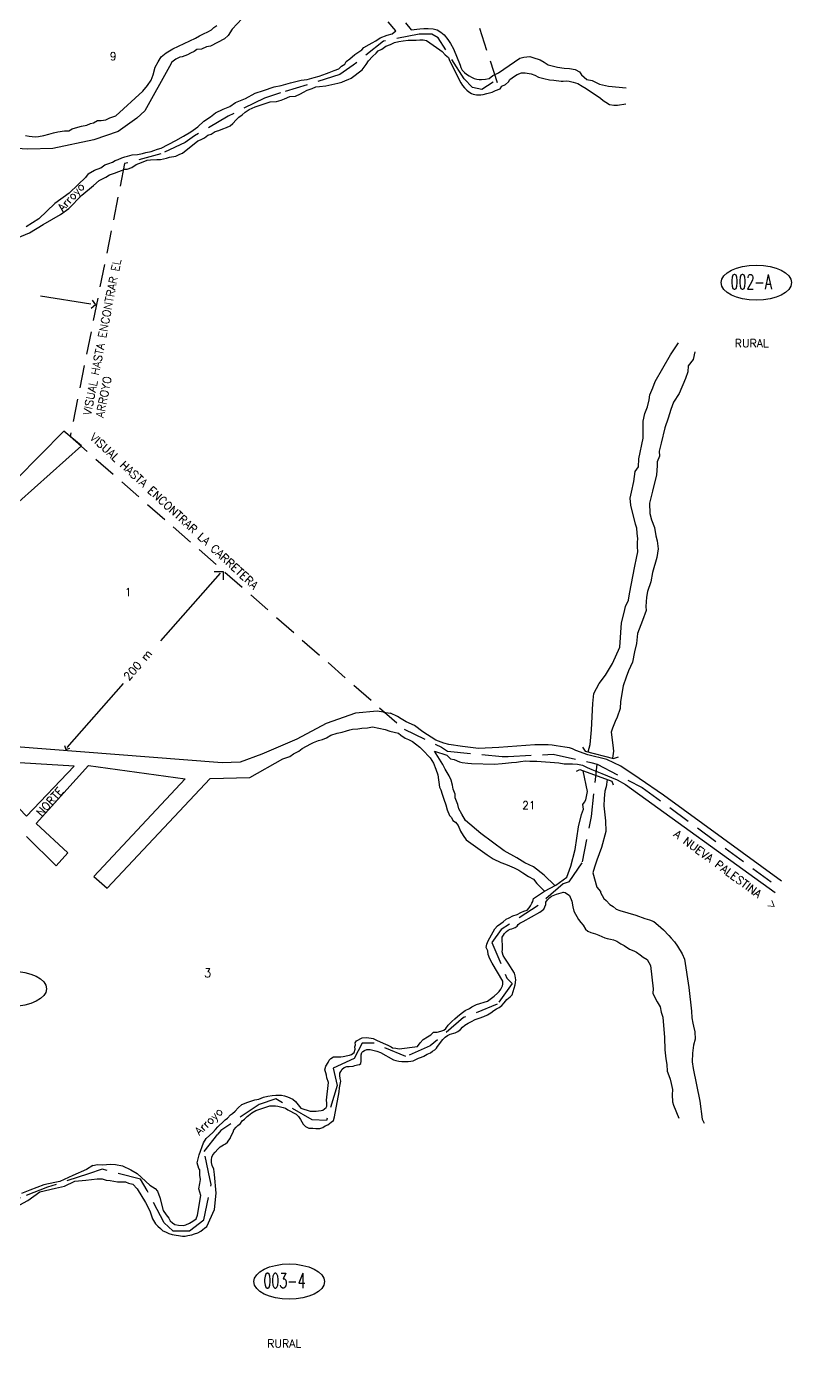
# Model space of a CAD drawing. Extents: x 527482 to 531218, y 1753527 to 1755999.
# Drawn here: x 530549 to 531218, y 1754019 to 1755175 of the extents above; entities that cross this region are included whole.
import ezdxf

# ---------------------------------------------------------------- set-up
doc = ezdxf.new("R2010")
doc.units = 0
doc.header["$LTSCALE"] = 80
doc.header["$MEASUREMENT"] = 0
doc.linetypes.add('HIDDEN', pattern=[0.375, 0.25, -0.125])
doc.layers.get('0').update_dxf_attribs({"linetype": 'CONTINUOUS'})
for name, color, linetype in [('4', 9, 'CONTINUOUS'), ('6', 10, 'CONTINUOUS'), ('9', 5, 'CONTINUOUS'), ('C', 1, 'CONTINUOUS'), ('D', 6, 'CONTINUOUS'), ('F', 15, 'CONTINUOUS'), ('L', 14, 'CONTINUOUS')]:
    doc.layers.add(name, color=color, linetype=linetype)
doc.styles.add('ROMANS', font='ROMANS', dxfattribs={"height": 7})

# ---------------------------------------------------------------- blocks, each defined once
blk = doc.blocks.new('ELL')
blk.add_circle((0, 0), 1)

msp = doc.modelspace()

# ---------------------------------------------------------------- linework, layer by layer
at = {"layer": '4', "color": 9, "linetype": 'HIDDEN'}
for points in [[(530960.540731, 1755125.303779), (530870.751728, 1755400.664418), (530808.990949, 1755400.399666)], [(530956.67514, 1755126.136432), (530946.675842, 1755119.670256), (530938.44113, 1755121.433762), (530931.382794, 1755129.075603), (530908.443227, 1755164.933489), (530903.149477, 1755167.872665), (530891.973795, 1755167.872665), (530860.799507, 1755161.994319), (530834.330767, 1755140.83229), (530822.566892, 1755132.602608), (530770.805806, 1755116.731085)], [(530770.805806, 1755116.731085), (530756.580486, 1755112.147283), (530724.91468, 1755096.28224), (530695.516962, 1755079.109699), (530691.399606, 1755076.170529), (530687.282241, 1755073.231358), (530666.10726, 1755063.238176), (530634.374897, 1755054.755524), (530586.690514, 1754816.071788), (530878.75358, 1754560.012948), (530911.338299, 1754544.310623), (530916.846073, 1754540.900647), (530964.489793, 1754536.197976), (530969.783543, 1754536.197976), (531009.092455, 1754538.271268), (531042.131416, 1754530.907465), (531047.726578, 1754529.409321)], [(531023.146127, 1754426.542816), (531023.236993, 1754426.605774), (531034.822671, 1754443.998314), (531042.546456, 1754483.614653), (531047.726578, 1754529.409321)], [(531023.146127, 1754426.542816), (531017.894239, 1754424.718892), (530996.131056, 1754405.908199), (530963.780384, 1754384.74617), (530955.545663, 1754373.577318), (530968.485932, 1754342.422108), (530973.191489, 1754337.719431), (530960.25122, 1754319.496573), (530930.841509, 1754307.739886), (530901.431808, 1754283.050852), (530880.256818, 1754273.645505), (530852.611694, 1754285.402187), (530842.024203, 1754285.402187), (530834.965877, 1754271.881999), (530816.731858, 1754263.652323), (530820.261021, 1754248.368636), (530810.849915, 1754217.801255), (530798.497839, 1754218.38909), (530766.735359, 1754236.611948), (530752.030503, 1754231.909278), (530718.503446, 1754208.983743), (530715.838417, 1754205.850771)], [(530668.87876, 1754128.40533), (530676.570212, 1754121.266731), (530691.054734, 1754121.266731), (530703.607987, 1754130.929253), (530709.956474, 1754161.763203), (530708.78009, 1754167.053709), (530704.074532, 1754190.567078), (530715.838417, 1754205.850771)], [(530668.87876, 1754128.40533), (530654.078033, 1754156.472697), (530648.196091, 1754166.465879), (530614.669034, 1754175.28339), (530602.905149, 1754171.16855), (530567.025304, 1754159.411868), (530542.909352, 1754150.006521), (530531.804426, 1754146.671266)]]:
    msp.add_lwpolyline(points, dxfattribs=at)
at = {"layer": '4', "linetype": 'HIDDEN'}
msp.add_lwpolyline([(531047.726578, 1754529.409321), (531086.834166, 1754509.157601), (531205.82514, 1754422.090044)], dxfattribs=at)
at = {"layer": '6', "color": 10, "linetype": 'CONTINUOUS'}
for points in [[(530860.765918, 1754575.044556), (530866.95477, 1754574.159368)], [(531208.777095, 1754427.007469), (531105.504421, 1754502.382282), (531084.197328, 1754516.976009), (531068.377071, 1754527.661752), (531056.102948, 1754533.541845), (531039.498411, 1754537.578728), (531028.879822, 1754541.40629), (531025.933604, 1754542.834808), (531023.413371, 1754543.640913), (531019.428946, 1754544.42918), (531015.44707, 1754545.008278), (531011.674363, 1754545.589924), (531008.322545, 1754545.967495), (531004.761557, 1754546.342519), (531001.203117, 1754546.508373), (530997.856395, 1754546.467604), (530993.045483, 1754546.408999), (530961.695445, 1754543.935093), (530943.714459, 1754543.088452), (530929.886298, 1754544.802812), (530917.938121, 1754546.749276), (530913.532808, 1754547.741617), (530906.3879, 1754550.374196), (530895.210154, 1754557.769274), (530887.820403, 1754563.327686), (530880.66785, 1754566.587775), (530876.244701, 1754569.044308), (530872.872499, 1754571.09524), (530866.95477, 1754574.159368)], [(531047.271247, 1754523.049395), (531051.581184, 1754521.264224)], [(531051.581184, 1754521.264224), (531064.966417, 1754515.695739), (531072.335784, 1754511.810688), (531203.365178, 1754417.172624)]]:
    msp.add_lwpolyline(points, dxfattribs=at)
at = {"layer": '9', "color": 5, "linetype": 'CONTINUOUS'}
for p, q in [((530871.424047, 1755170.857322), (530864.842948, 1755178.726797)), ((530879.915936, 1755177.864405), (530884.800742, 1755171.857076)), ((530857.899334, 1755164.834936), (530863.939787, 1755167.00053)), ((530863.939787, 1755167.00053), (530868.317071, 1755168.30906)), ((530868.317071, 1755168.30906), (530871.424047, 1755170.857322)), ((530884.800742, 1755171.857076), (530892.532393, 1755172.578864)), ((530892.532393, 1755172.578864), (530896.083189, 1755173.040521)), ((530896.083189, 1755173.040521), (530899.848251, 1755173.086385)), ((530899.848251, 1755173.086385), (530904.245919, 1755172.721554)), ((530904.245919, 1755172.721554), (530907.605381, 1755171.716472)), ((530907.605381, 1755171.716472), (530910.975036, 1755169.874709)), ((530910.975036, 1755169.874709), (530913.933994, 1755167.40034)), ((530913.933994, 1755167.40034), (530916.910788, 1755163.461781)), ((530841.920636, 1755154.180231), (530843.568517, 1755156.292317)), ((530843.568517, 1755156.292317), (530848.346305, 1755159.070133)), ((530848.346305, 1755159.070133), (530850.841058, 1755160.35573)), ((530850.841058, 1755160.35573), (530853.955678, 1755162.276482)), ((530853.955678, 1755162.276482), (530857.899334, 1755164.834936)), ((530916.910788, 1755163.461781), (530919.466694, 1755159.727295)), ((530919.466694, 1755159.727295), (530922.032792, 1755155.156129)), ((530922.032792, 1755155.156129), (530927.644482, 1755140.998809)), ((530827.008174, 1755141.864906), (530828.235166, 1755144.181065)), ((530828.235166, 1755144.181065), (530831.347237, 1755146.310987)), ((530831.347237, 1755146.310987), (530835.691397, 1755150.338728)), ((530835.691397, 1755150.338728), (530839.219261, 1755152.682916)), ((530839.219261, 1755152.682916), (530841.920636, 1755154.180231)), ((530961.200883, 1755134.085541), (530980.079933, 1755147.076789)), ((530980.079933, 1755147.076789), (530983.416463, 1755147.954238)), ((530983.416463, 1755147.954238), (530988.64062, 1755148.436279)), ((530988.64062, 1755148.436279), (530991.370024, 1755147.632723)), ((530991.370024, 1755147.632723), (530997.673156, 1755145.408293)), ((530997.673156, 1755145.408293), (531001.25198, 1755143.569079)), ((531001.25198, 1755143.569079), (531004.629279, 1755141.099806)), ((530804.542654, 1755131.340382), (530810.792278, 1755133.508524)), ((530810.792278, 1755133.508524), (530813.289579, 1755134.584951)), ((530813.289579, 1755134.584951), (530817.661767, 1755136.311821)), ((530817.661767, 1755136.311821), (530821.620711, 1755137.615254)), ((530821.620711, 1755137.615254), (530823.893554, 1755139.944154)), ((530823.893554, 1755139.944154), (530827.008174, 1755141.864906)), ((530927.644482, 1755140.998809), (530928.506643, 1755138.9173)), ((530928.506643, 1755138.9173), (530929.58307, 1755136.419999)), ((530929.58307, 1755136.419999), (530931.488533, 1755134.5604)), ((530931.488533, 1755134.5604), (530933.17973, 1755133.116594)), ((530933.17973, 1755133.116594), (530935.710156, 1755131.473809)), ((530935.710156, 1755131.473809), (530937.814598, 1755130.453439)), ((530953.101853, 1755129.175255), (530956.417998, 1755131.726065)), ((530956.417998, 1755131.726065), (530961.200883, 1755134.085541)), ((531004.629279, 1755141.099806), (531009.45548, 1755139.90339)), ((531009.45548, 1755139.90339), (531012.812394, 1755139.107478)), ((531012.812394, 1755139.107478), (531018.679349, 1755138.342142)), ((531018.679349, 1755138.342142), (531023.495358, 1755137.982407)), ((531023.495358, 1755137.982407), (531028.319011, 1755136.995161)), ((531028.319011, 1755136.995161), (531032.107005, 1755135.158495)), ((531032.107005, 1755135.158495), (531034.022661, 1755132.462215)), ((531034.022661, 1755132.462215), (531036.349013, 1755130.398542)), ((530755.744632, 1755118.612275), (530765.119067, 1755121.864488)), ((530765.119067, 1755121.864488), (530771.378882, 1755123.19595)), ((530771.378882, 1755123.19595), (530779.511037, 1755125.387025)), ((530779.511037, 1755125.387025), (530788.895664, 1755127.802558)), ((530788.895664, 1755127.802558), (530794.117273, 1755128.493769)), ((530794.117273, 1755128.493769), (530800.16537, 1755130.031853)), ((530800.16537, 1755130.031853), (530804.542654, 1755131.340382)), ((530937.814598, 1755130.453439), (530939.921587, 1755129.223898)), ((530939.921587, 1755129.223898), (530942.230102, 1755128.624416)), ((530942.230102, 1755128.624416), (530944.533522, 1755128.443275)), ((530944.533522, 1755128.443275), (530946.416053, 1755128.466207)), ((530946.416053, 1755128.466207), (530949.971945, 1755128.509524)), ((530949.971945, 1755128.509524), (530953.101853, 1755129.175255)), ((531036.349013, 1755130.398542), (531038.466194, 1755128.332322)), ((531038.466194, 1755128.332322), (531043.080677, 1755127.342528)), ((531043.080677, 1755127.342528), (531049.603171, 1755124.283965)), ((531049.603171, 1755124.283965), (531057.365398, 1755122.495711)), ((531057.365398, 1755122.495711), (531072.864371, 1755121.010905)), ((530726.417267, 1755104.656944), (530731.184863, 1755108.271441)), ((530731.184863, 1755108.271441), (530739.92924, 1755111.72518)), ((530739.92924, 1755111.72518), (530748.658328, 1755116.433941)), ((530748.658328, 1755116.433941), (530755.744632, 1755118.612275)), ((530709.372335, 1755095.66286), (530713.933309, 1755099.065639)), ((530713.933309, 1755099.065639), (530720.588532, 1755102.284728)), ((530720.588532, 1755102.284728), (530726.417267, 1755104.656944)), ((530692.378363, 1755082.485374), (530698.390788, 1755086.95184)), ((530698.390788, 1755086.95184), (530703.768058, 1755092.038171)), ((530703.768058, 1755092.038171), (530709.372335, 1755095.66286)), ((530666.400268, 1755068.361642), (530679.080657, 1755075.001346)), ((530679.080657, 1755075.001346), (530685.937406, 1755078.850493)), ((530685.937406, 1755078.850493), (530692.378363, 1755082.485374)), ((530636.988818, 1755061.308925), (530640.95031, 1755062.403188)), ((530640.95031, 1755062.403188), (530645.756127, 1755062.880133)), ((530645.756127, 1755062.880133), (530649.929337, 1755063.767774)), ((530649.929337, 1755063.767774), (530652.850075, 1755064.430957)), ((530652.850075, 1755064.430957), (530657.441626, 1755065.323694)), ((530657.441626, 1755065.323694), (530659.941475, 1755066.190951)), ((530659.941475, 1755066.190951), (530663.066286, 1755067.275022)), ((530663.066286, 1755067.275022), (530666.400268, 1755068.361642)), ((530608.05941, 1755049.032051), (530613.472352, 1755051.190001)), ((530613.472352, 1755051.190001), (530616.997668, 1755053.743359)), ((530616.997668, 1755053.743359), (530620.54082, 1755054.832526)), ((530620.54082, 1755054.832526), (530623.872254, 1755056.128316)), ((530623.872254, 1755056.128316), (530626.157837, 1755057.411365)), ((530626.157837, 1755057.411365), (530628.866856, 1755058.28117)), ((530628.866856, 1755058.28117), (530631.986572, 1755059.783581)), ((530631.986572, 1755059.783581), (530634.486421, 1755060.650838)), ((530634.486421, 1755060.650838), (530636.988818, 1755061.308925)), ((530600.241274, 1755042.760228), (530593.839623, 1755036.580281)), ((530602.577247, 1755045.898416), (530600.241274, 1755042.760228)), ((530602.577247, 1755045.898416), (530608.05941, 1755049.032051)), ((530607.22585, 1755035.487144), (530612.071531, 1755039.961342)), ((530585.985581, 1755029.059285), (530573.304757, 1755019.772169)), ((530593.839623, 1755036.580281), (530585.985581, 1755029.059285)), ((530597.103657, 1755027.217192), (530607.22585, 1755035.487144)), ((530573.304757, 1755019.772169), (530559.350676, 1755006.618778)), ((530585.730476, 1755015.639654), (530597.103657, 1755027.217192)), ((530559.350676, 1755006.618778), (530548.155646, 1754999.510739)), ((530563.061069, 1755001.434711), (530578.244853, 1755010.342275)), ((530578.244853, 1755010.342275), (530585.730476, 1755015.639654)), ((530540.771216, 1754989.732726), (530551.307351, 1754994.34894)), ((530551.307351, 1754994.34894), (530563.061069, 1755001.434711)), ((530601.179119, 1754174.82208), (530588.944653, 1754169.713984)), ((530606.602908, 1754178.514496), (530601.179119, 1754174.82208)), ((530563.715632, 1754161.486602), (530551.503436, 1754156.937193)), ((530573.313527, 1754163.622126), (530563.715632, 1754161.486602)), ((530577.816429, 1754164.282008), (530573.313527, 1754163.622126)), ((530588.944653, 1754169.713984), (530577.816429, 1754164.282008)), ((530581.850702, 1754160.20418), (530590.925029, 1754164.614172)), ((530551.503436, 1754156.937193), (530544.106888, 1754153.874562)), ((530549.739283, 1754147.774524), (530560.118552, 1754155.474653)), ((530560.118552, 1754155.474653), (530573.951139, 1754158.560537)), ((530573.951139, 1754158.560537), (530581.850702, 1754160.20418)), ((530542.59981, 1754144.142071), (530549.739283, 1754147.774524))]:
    msp.add_line(p, q, dxfattribs=at)
for points in [[(530612.071531, 1755039.961342), (530617.966846, 1755042.876705), (530621.078918, 1755045.006627), (530625.665372, 1755046.317704), (530629.203428, 1755047.825212), (530631.703277, 1755048.692469), (530634.618919, 1755049.773992), (530636.71062, 1755049.799472), (530640.664468, 1755051.521246), (530644.401502, 1755053.867982), (530649.189482, 1755055.809118), (530653.977463, 1755057.750254), (530656.900748, 1755058.204266), (530662.548342, 1755058.273063), (530665.683345, 1755058.520454), (530670.902406, 1755059.420835), (530673.611426, 1755060.29064), (530679.037109, 1755061.40274), (530682.784335, 1755062.912795), (530685.072466, 1755063.986674), (530698.331952, 1755074.608254), (530700.831801, 1755075.475511), (530704.367309, 1755077.192189), (530707.267662, 1755079.528733), (530709.974134, 1755080.607708), (530713.504545, 1755082.742725), (530716.838527, 1755083.829345), (530720.376583, 1755085.336852), (530723.501394, 1755086.420923), (530726.62111, 1755087.923335), (530729.108219, 1755089.836442), (530731.99838, 1755093.009666), (530734.271223, 1755095.338566), (530737.174125, 1755097.46594), (530739.656138, 1755099.797388), (530743.184001, 1755102.141575), (530748.387774, 1755104.296978), (530761.721153, 1755108.852624), (530767.157028, 1755109.128043), (530771.11852, 1755110.222307), (530774.243332, 1755111.306378), (530778.819594, 1755113.454136), (530783.837129, 1755113.724459), (530788.204221, 1755115.869669), (530790.698974, 1755117.155266), (530794.022764, 1755119.078565), (530798.400048, 1755120.387095), (530801.519764, 1755121.889506), (530804.654768, 1755122.136897), (530810.294717, 1755122.833204), (530820.725195, 1755125.261477), (530824.270894, 1755126.141474), (530827.602328, 1755127.437264), (530829.893007, 1755128.301972), (530832.599479, 1755129.380947), (530842.132123, 1755136.819111), (530845.631958, 1755141.464171), (530847.685439, 1755144.627203), (530850.986296, 1755148.433033), (530854.297346, 1755151.402184), (530856.156945, 1755153.307647), (530859.274112, 1755155.019229), (530862.799428, 1755157.572587), (530866.755824, 1755159.08519), (530870.291332, 1755160.801868), (530874.25792, 1755161.477791), (530877.806168, 1755162.148618), (530882.193644, 1755162.620467), (530885.749536, 1755162.663783), (530889.305428, 1755162.7071), (530892.437884, 1755163.163661), (530895.368814, 1755162.990163), (530898.30484, 1755162.398325), (530909.911118, 1755154.171662), (530912.018107, 1755152.942122), (530914.772991, 1755150.046865), (530917.522779, 1755147.569948), (530918.170674, 1755145.904231), (530920.318432, 1755141.327968), (530928.460547, 1755125.527864), (530929.955314, 1755123.035659), (530931.444985, 1755120.961794), (530933.562167, 1755118.895573), (530935.250816, 1755117.660937), (530937.781242, 1755116.018152), (530939.250529, 1755115.617648), (530942.186555, 1755115.025811), (530945.954165, 1755114.862505), (530948.04077, 1755115.306326), (530950.961507, 1755115.969509), (530955.757132, 1755117.283134), (530958.667678, 1755118.782997), (530962.624074, 1755120.295601), (530964.269406, 1755122.616857), (530967.39167, 1755123.910098), (530970.082853, 1755126.244094), (530971.312393, 1755128.351083), (530973.177088, 1755129.838206), (530975.250953, 1755131.327877), (530977.533988, 1755132.820097), (530981.283762, 1755134.120982), (530984.630484, 1755134.16175), (530989.872477, 1755133.179601), (530993.022769, 1755132.171971), (530996.183253, 1755130.32766), (531001.006906, 1755129.340414), (531006.042277, 1755128.146546), (531009.603266, 1755127.771523), (531016.097731, 1755127.013831), (531017.771092, 1755127.034216), (531020.699474, 1755127.069888), (531023.002893, 1755126.888746), (531026.571526, 1755125.886212), (531030.558498, 1755124.888774), (531034.351589, 1755122.633768), (531037.935509, 1755120.376213), (531050.378468, 1755112.159742), (531052.707367, 1755109.886899), (531055.023527, 1755108.659907), (531058.395729, 1755106.608974), (531062.170984, 1755105.818158), (531065.308535, 1755105.856379), (531072.616749, 1755106.991411)], [(531039.771957, 1754540.283767), (531041.366329, 1754546.788425), (531042.126568, 1754553.073721), (531042.675089, 1754559.565639), (531043.649826, 1754582.58964), (531044.797829, 1754591.390074), (531049.295103, 1754600.022105), (531054.856063, 1754607.202686), (531061.006313, 1754617.528463), (531067.52649, 1754631.833569), (531068.939952, 1754653.189305), (531071.131257, 1754662.211649), (531072.322577, 1754667.45619), (531074.97554, 1754672.927738), (531075.743423, 1754678.585523), (531080.470482, 1754702.70124), (531081.850588, 1754709.62169), (531083.03936, 1754715.075401), (531082.980755, 1754719.886314), (531082.93489, 1754723.651376), (531083.108388, 1754726.582306), (531082.628895, 1754731.597293), (531082.366216, 1754735.987317), (531081.067879, 1754739.527921), (531077.101522, 1754756.006496), (531076.39757, 1754762.273956), (531077.58889, 1754767.518497), (531079.568478, 1754776.747463), (531080.719029, 1754785.338726), (531083.59645, 1754789.557801), (531084.137327, 1754796.677229), (531087.892429, 1754814.714272), (531087.8007, 1754822.244396), (531087.711518, 1754829.56535), (531089.303342, 1754836.279179), (531091.535417, 1754841.9548), (531093.132336, 1754848.250288), (531093.706338, 1754852.650505), (531096.142487, 1754858.747015), (531098.377109, 1754864.213466), (531111.690335, 1754887.596972), (531116.417163, 1754894.558191), (531118.674717, 1754898.142111)], [(531132.997659, 1754890.157743), (531131.405835, 1754883.443915), (531127.288682, 1754877.954531), (531126.724872, 1754872.717634), (531124.704516, 1754866.83539), (531119.214901, 1754853.798045), (531114.289095, 1754845.997598), (531111.855495, 1754839.691918), (531109.646353, 1754832.133765), (531106.61327, 1754823.51957), (531103.636245, 1754810.303632), (531101.837799, 1754803.378085), (531102.103026, 1754798.778891), (531100.069929, 1754793.942498), (531100.113246, 1754790.386606), (531099.370843, 1754782.637119), (531095.990765, 1754768.161064), (531093.398955, 1754757.669434), (531093.717691, 1754748.677667), (531095.041508, 1754743.045361), (531097.633087, 1754736.382494), (531098.977289, 1754729.076828), (531100.0741, 1754724.906166), (531100.788244, 1754717.802026), (531099.834122, 1754710.259161), (531096.020416, 1754697.033031), (531094.443881, 1754689.064182), (531091.619968, 1754680.452535), (531090.841893, 1754675.63143), (531090.107134, 1754667.254433), (531090.357072, 1754663.910259), (531087.326538, 1754655.086893), (531082.862389, 1754643.73565), (531081.923556, 1754634.937765), (531080.336828, 1754627.805596), (531078.566411, 1754618.579179), (531074.89053, 1754611.21236), (531072.867625, 1754605.539286), (531070.240143, 1754597.976037), (531068.104894, 1754584.351951), (531067.551277, 1754578.278374), (531064.923794, 1754570.715125), (531063.296298, 1754566.929678), (531060.86015, 1754560.833168), (531059.855068, 1754557.473706), (531061.247682, 1754546.193808), (531061.938893, 1754540.972199), (531061.051193, 1754534.694238)], [(530606.602908, 1754178.514496), (530610.703126, 1754179.415034), (530614.682454, 1754179.045106), (530622.416652, 1754179.557724), (530626.395981, 1754179.187796), (530632.477202, 1754178.006668), (530639.841473, 1754174.539958), (530645.318117, 1754171.468655), (530656.528987, 1754161.354365), (530660.95978, 1754158.270322), (530663.07951, 1754155.994931), (530665.030838, 1754150.37027), (530668.096813, 1754139.110756), (530670.652719, 1754135.37627), (530672.989263, 1754132.475917), (530674.27486, 1754129.981163), (530676.177776, 1754128.330735), (530678.287313, 1754126.892024), (530681.432509, 1754126.302734), (530685.830178, 1754125.937903), (530687.914235, 1754126.590894), (530691.245668, 1754127.886683), (530694.153666, 1754129.595716), (530696.847397, 1754131.720542), (530698.064197, 1754134.873382), (530700.99281, 1754152.063552), (530699.245556, 1754158.109102), (530700.23535, 1754162.723584), (530700.610374, 1754166.284573), (530700.148717, 1754169.835369), (530700.090112, 1754174.646281), (530699.240691, 1754175.68194), (530697.7128, 1754180.893357), (530698.914312, 1754185.301217), (530699.511246, 1754187.818903), (530703.360624, 1754198.116651), (530705.615631, 1754201.909742), (530708.510888, 1754204.664626), (530711.406145, 1754207.41951), (530713.88561, 1754209.960128), (530715.949283, 1754212.28648), (530717.191564, 1754213.347618), (530720.086821, 1754216.102503), (530722.362212, 1754218.222232), (530724.433529, 1754219.921073), (530726.910446, 1754222.670861), (530728.777689, 1754223.948814), (530731.055628, 1754225.859374), (530733.529997, 1754228.818332), (530736.841046, 1754231.787482), (530742.047367, 1754233.733714), (530748.29699, 1754235.901856), (530751.636068, 1754236.570135), (530755.799086, 1754238.294457), (530759.556504, 1754238.967832), (530763.313922, 1754239.641207), (530766.658096, 1754239.891146), (530771.678179, 1754239.952299), (530774.195865, 1754239.355365), (530776.927816, 1754238.342638), (530781.345869, 1754236.304446), (530783.669673, 1754234.449943), (530788.345309, 1754228.440067), (530796.745238, 1754225.822776), (530800.09196, 1754225.863545), (530801.974491, 1754225.886477), (530803.854474, 1754226.11858), (530806.150249, 1754226.564948), (530807.821062, 1754226.794503), (530809.272513, 1754227.85819), (530810.512245, 1754229.128498), (530811.124468, 1754230.391163), (530811.093891, 1754232.901205), (530810.851597, 1754235.617868), (530812.545573, 1754251.11939), (530811.24214, 1754255.078334), (530810.795771, 1754257.374109), (530810.35195, 1754259.460714), (530809.484694, 1754261.960563), (530810.280605, 1754265.317477), (530812.334086, 1754268.48051), (530813.354456, 1754270.584951), (530814.800811, 1754272.066978), (530817.086394, 1754273.350027), (530819.387265, 1754273.378055), (530821.478967, 1754273.403536), (530823.570668, 1754273.429016), (530825.448103, 1754273.870289), (530829.621313, 1754274.75793), (530831.082956, 1754274.984936), (530832.748673, 1754275.632831), (530835.02916, 1754277.33422), (530836.039338, 1754280.275342), (530835.807236, 1754282.155325), (530836.202644, 1754284.042952), (530835.973089, 1754285.713765), (530837.205178, 1754287.611585), (530842.194684, 1754290.182779), (530846.166368, 1754290.440362), (530851.617532, 1754289.46076), (530855.193808, 1754287.830716), (530857.295701, 1754287.019515), (530860.453637, 1754285.384375), (530864.450802, 1754283.550257), (530867.394472, 1754282.330908), (530868.662233, 1754281.300346), (530871.38654, 1754280.91513), (530874.531736, 1754280.32584), (530890.403185, 1754282.611192), (530892.875006, 1754285.77932), (530895.349375, 1754288.738278), (530899.298127, 1754290.878392), (530902.206124, 1754292.587426), (530904.476419, 1754295.125496), (530907.613971, 1754295.163716), (530910.741331, 1754296.038617), (530913.45035, 1754296.908422), (530915.317593, 1754298.186375), (530917.373622, 1754301.140237), (530920.472953, 1754304.31601), (530923.164136, 1754306.650005), (530925.439527, 1754308.769735), (530928.755673, 1754311.320545), (530932.071818, 1754313.871355), (530935.813948, 1754315.799751), (530937.887813, 1754317.289422), (530942.048283, 1754319.222914), (530951.636984, 1754322.059335), (530957.440239, 1754326.523252), (530960.544666, 1754329.280684), (530961.993569, 1754330.553541), (530963.223109, 1754332.660531), (530964.248576, 1754334.346632), (530964.860798, 1754335.609297), (530965.052132, 1754337.076036), (530965.021555, 1754339.586077), (530955.833589, 1754355.373441), (530953.693476, 1754359.322193), (530952.395138, 1754362.862797), (530951.936029, 1754366.204422), (530950.645336, 1754369.117516), (530951.028004, 1754372.050994), (530952.247352, 1754374.994664), (530958.188432, 1754385.317892), (530960.456179, 1754388.065132), (530963.35908, 1754390.192506), (530965.432945, 1754391.682177), (530967.914958, 1754394.013625), (530970.62143, 1754395.0926), (530973.947767, 1754396.80673), (530977.700089, 1754397.898445), (530980.817257, 1754399.610026), (530983.52118, 1754400.898172), (530986.43937, 1754401.770524), (530988.089798, 1754403.67344), (530989.321887, 1754405.571259), (530990.339709, 1754407.884871), (530991.367723, 1754409.361802), (530991.964657, 1754411.879487), (530994.451767, 1754413.792595), (531001.507494, 1754418.480971), (531011.486507, 1754423.623359), (531021.024247, 1754430.643183), (531024.46293, 1754440.308325), (531028.470518, 1754454.792024), (531031.366006, 1754474.701406), (531033.746098, 1754485.399658), (531035.570024, 1754490.233504), (531035.103271, 1754494.20264), (531036.541982, 1754496.312177), (531037.5649, 1754498.207448), (531039.14908, 1754505.548787), (531035.484152, 1754523.777829)], [(531056.335458, 1754516.044397), (531055.415937, 1754509.721766), (531054.415951, 1754505.943964), (531053.658259, 1754499.449498), (531053.31636, 1754493.169298), (531054.734455, 1754479.797699), (531055.055739, 1754470.596761), (531051.461395, 1754456.536499), (531047.20132, 1754445.606144), (531045.183512, 1754439.51473), (531043.780474, 1754434.476811), (531047.280078, 1754421.967372), (531050.466042, 1754418.03136), (531050.476234, 1754417.19468), (531053.468317, 1754412.001099), (531055.371232, 1754410.35067), (531058.552101, 1754406.832999), (531061.712585, 1754404.988688), (531064.253203, 1754402.509223), (531067.403495, 1754401.501593), (531081.259683, 1754397.486361), (531089.246369, 1754394.445635), (531093.233341, 1754393.448197), (531097.018787, 1754391.8207), (531100.824618, 1754388.519843), (531105.474773, 1754384.601667), (531110.346839, 1754379.640189), (531112.259947, 1754377.15308), (531115.226549, 1754374.051201), (531117.782455, 1754370.316715), (531121.840772, 1754363.462514), (531123.98853, 1754358.886252), (531127.63592, 1754334.244946), (531129.982425, 1754313.353414), (531130.47211, 1754307.501747), (531131.155677, 1754302.907648), (531131.813764, 1754300.405251), (531132.920768, 1754295.397908), (531133.208927, 1754288.916182), (531131.808437, 1754283.669093), (531130.849219, 1754276.544569), (531130.52006, 1754269.218519), (531131.428086, 1754263.371947), (531134.532282, 1754248.974882), (531137.218138, 1754234.57272), (531139.291771, 1754218.907893), (531141.215071, 1754215.584103)], [(531007.662252, 1754413.905243), (531011.938435, 1754415.649775), (531018.044674, 1754417.636415)], [(531017.632636, 1754417.582844), (531018.044674, 1754417.636415), (531019.51396, 1754417.235911), (531023.521317, 1754414.565112), (531025.465001, 1754409.567961), (531026.362834, 1754404.55807), (531027.033661, 1754401.009822), (531031.308793, 1754393.530659), (531033.431071, 1754391.046098), (531035.344178, 1754388.558989), (531037.476648, 1754385.237747), (531039.382111, 1754383.378148), (531041.904893, 1754382.362874), (531046.106132, 1754380.949644), (531049.047254, 1754379.939466), (531051.781753, 1754378.71757), (531054.304535, 1754377.702295), (531056.197258, 1754376.888547), (531059.342454, 1754376.299257), (531061.86014, 1754375.702323), (531064.801261, 1754374.692145), (531068.385182, 1754372.434591), (531071.124778, 1754370.794354), (531075.976459, 1754367.506237), (531079.547639, 1754366.294533), (531081.863799, 1754365.06754), (531085.238549, 1754362.807438), (531087.776619, 1754360.537143), (531091.357991, 1754358.488758), (531094.140904, 1754353.29263), (531096.482313, 1754332.819438), (531096.316459, 1754329.260998), (531098.038233, 1754325.30715), (531099.966628, 1754321.56502), (531102.530178, 1754317.203024), (531103.634634, 1754312.404851), (531104.943163, 1754308.027567), (531106.412219, 1754290.472565), (531106.753887, 1754279.598267), (531107.684845, 1754271.869165), (531108.373508, 1754266.856726), (531108.863193, 1754261.005058), (531110.166627, 1754257.046114), (531111.459868, 1754253.923851), (531112.342413, 1754250.168981), (531113.451964, 1754244.952468), (531113.092229, 1754240.136459), (531113.584462, 1754234.075622), (531114.247645, 1754231.154884), (531118.98953, 1754219.706584)], [(530590.925029, 1754164.614172), (530600.410242, 1754165.691574), (530610.437667, 1754166.859731), (530614.623618, 1754166.701521), (530618.194798, 1754165.489817), (530621.753238, 1754165.323963), (530624.898434, 1754164.734674), (530628.2528, 1754164.147932), (530631.808692, 1754164.191248), (530635.155414, 1754164.232017), (530637.889914, 1754163.010121), (530641.458546, 1754162.007587), (530645.481191, 1754158.081767), (530652.531591, 1754146.033985), (530656.385834, 1754138.758896), (530658.773339, 1754131.67514), (530661.336889, 1754127.313144), (530663.454071, 1754125.246923), (530665.780422, 1754123.18325), (530667.895056, 1754121.326199), (530670.208667, 1754120.308377), (530672.943167, 1754119.086481), (530676.093459, 1754118.078851), (530684.896441, 1754116.721677), (530687.19986, 1754116.540536), (530689.702257, 1754117.198622), (530693.041335, 1754117.866901), (530695.334562, 1754118.52244), (530698.250204, 1754119.603963), (530700.954127, 1754120.892108), (530702.818822, 1754122.379231), (530704.267725, 1754123.652088), (530706.134968, 1754124.930041), (530712.854123, 1754140.074375), (530714.354218, 1754154.318328), (530713.10962, 1754170.620857), (530712.426053, 1754175.214956), (530710.923642, 1754178.334671), (530710.263007, 1754181.046239), (530710.234979, 1754183.34711), (530710.62529, 1754185.653077), (530711.645661, 1754187.757519), (530713.500163, 1754190.081322), (530715.76791, 1754192.828562), (530717.836679, 1754194.736574), (530720.744677, 1754196.445607), (530722.614467, 1754197.51439), (530724.27254, 1754198.789795), (530725.507177, 1754200.478444), (530726.532643, 1754202.164545), (530727.348939, 1754203.848099), (530729.185606, 1754207.636093), (530729.996806, 1754209.737986), (530731.853857, 1754211.85262), (530733.509381, 1754213.337195), (530735.789868, 1754215.038584), (530737.226031, 1754217.357292), (530739.297348, 1754219.056133), (530741.572739, 1754221.175863), (530742.605849, 1754222.234454), (530745.717921, 1754224.364375), (530749.248332, 1754226.499393), (530761.331787, 1754230.621411), (530766.354418, 1754230.473394), (530768.448667, 1754230.289704), (530773.06315, 1754229.299911), (530774.955873, 1754228.486162), (530777.06541, 1754227.047452), (530779.379022, 1754226.02963), (530781.909448, 1754224.386845), (530784.432229, 1754223.371571), (530786.549411, 1754221.30535), (530788.255896, 1754218.606523), (530790.60518, 1754214.660319), (530792.513192, 1754212.59155), (530794.199293, 1754211.566084), (530795.45941, 1754211.163032), (530799.01785, 1754210.997178), (530801.530439, 1754210.818584), (530805.086331, 1754210.861901), (530807.58618, 1754211.729158), (530809.871764, 1754213.012207), (530812.159895, 1754214.086086), (530814.851078, 1754216.420082), (530816.927491, 1754217.700583), (530817.935121, 1754220.850875), (530821.85098, 1754242.864698), (530822.226003, 1754246.425686), (530822.820389, 1754249.152542), (530823.409679, 1754252.297738), (530822.965859, 1754254.384343), (530822.514394, 1754257.098459), (530822.698084, 1754259.192708), (530823.516928, 1754260.667091), (530824.746468, 1754262.77408), (530826.401993, 1754264.258655), (530828.69522, 1754264.914194), (530830.784373, 1754265.148845), (530834.128547, 1754265.398783), (530835.796812, 1754265.837508), (530838.090039, 1754266.493046), (530839.760852, 1754266.722601), (530840.793963, 1754267.781192), (530841.189371, 1754269.668819), (530841.158794, 1754272.17886), (530841.146054, 1754273.224711), (530841.120574, 1754275.316412), (530841.725152, 1754277.206587), (530842.55164, 1754278.05346), (530844.212261, 1754279.119695), (530846.29377, 1754279.981856), (530849.01553, 1754279.80581), (530851.533215, 1754279.208876), (530854.890129, 1754278.412964), (530858.040421, 1754277.405334), (530869.417145, 1754270.849484), (530871.51649, 1754270.247454), (530874.243346, 1754269.653068), (530876.758483, 1754269.265304), (530879.686865, 1754269.300977), (530882.406077, 1754269.334101), (530884.7044, 1754269.5713), (530886.791005, 1754270.01512), (530889.079136, 1754271.088999), (530891.367267, 1754272.162878), (530893.864569, 1754273.239305), (530895.946078, 1754274.101466), (530899.063245, 1754275.813048), (530901.767169, 1754277.101193), (530903.634411, 1754278.379146), (530905.710824, 1754279.659647), (530907.157179, 1754281.141674), (530907.976023, 1754282.616057), (530912.506421, 1754288.528877), (530914.572642, 1754290.646059), (530916.646507, 1754292.13573), (530919.143808, 1754293.212157), (530923.311922, 1754294.518138), (530925.809224, 1754295.594565), (530928.089711, 1754297.295955), (530929.737591, 1754299.40804), (530931.80636, 1754301.316052), (530934.923528, 1754303.027633), (530937.627451, 1754304.315778), (530940.951241, 1754306.239078), (530944.285222, 1754307.325697), (530948.453337, 1754308.631678), (530951.573052, 1754310.13409), (530954.69022, 1754311.845671), (530957.174781, 1754313.967949), (530959.457816, 1754315.460168), (530961.745947, 1754316.534047), (530964.233056, 1754318.447155), (530966.296729, 1754320.773506), (530968.564476, 1754323.520746), (530971.464829, 1754325.85729), (530973.324428, 1754327.762754), (530975.936622, 1754336.581023), (530976.513172, 1754340.77207), (530975.842345, 1754344.320318), (530975.186806, 1754346.613545), (530969.641365, 1754355.332441), (530966.868645, 1754359.691889), (530965.376426, 1754361.974924), (530964.498977, 1754365.311454), (530964.891837, 1754367.408251), (530964.843424, 1754371.382483), (530964.381767, 1754374.933279), (530964.550169, 1754378.282549), (530965.787353, 1754379.762028), (530966.606198, 1754381.236411), (530968.256626, 1754383.139327), (530969.705529, 1754384.412184), (530971.368698, 1754385.269249), (530973.039511, 1754385.498803), (530975.745982, 1754386.577778), (530977.615773, 1754387.646561), (530978.434617, 1754389.120944), (530980.09269, 1754390.396349), (530982.794065, 1754391.893664), (530997.548318, 1754400.023039), (531000.864464, 1754402.573849), (531001.884834, 1754404.678291), (531002.696034, 1754406.780184), (531002.673102, 1754408.662715), (531004.111813, 1754410.772253), (531006.178033, 1754412.889434), (531007.662252, 1754413.905243)]]:
    msp.add_lwpolyline(points, dxfattribs=at)
at = {"layer": 'F', "color": 15, "linetype": 'CONTINUOUS'}
for p, q in [((530737.193117, 1755181.774239), (530728.522634, 1755172.254566)), ((530696.399616, 1755164.541214), (530699.932576, 1755166.467062)), ((530699.932576, 1755166.467062), (530703.465536, 1755168.392909)), ((530703.465536, 1755168.392909), (530707.210214, 1755170.112135)), ((530707.210214, 1755170.112135), (530710.327381, 1755171.823717)), ((530710.327381, 1755171.823717), (530712.39615, 1755173.731728)), ((530712.39615, 1755173.731728), (530715.092429, 1755175.647384)), ((530725.030442, 1755166.981996), (530721.721941, 1755163.803676)), ((530728.522634, 1755172.254566), (530725.030442, 1755166.981996)), ((530670.824574, 1755151.677599), (530676.640568, 1755155.095666)), ((530676.640568, 1755155.095666), (530696.399616, 1755164.541214)), ((530697.567773, 1755154.513789), (530695.078115, 1755152.809851)), ((530701.539457, 1755154.771371), (530697.567773, 1755154.513789)), ((530705.906549, 1755156.916581), (530701.539457, 1755154.771371)), ((530709.457345, 1755157.378238), (530705.906549, 1755156.916581)), ((530721.721941, 1755163.803676), (530709.457345, 1755157.378238)), ((530661.143912, 1755139.216804), (530663.807067, 1755143.851671)), ((530663.807067, 1755143.851671), (530666.47277, 1755148.277368)), ((530666.47277, 1755148.277368), (530670.824574, 1755151.677599)), ((530675.73486, 1755143.578569), (530673.689023, 1755139.788026)), ((530679.260175, 1755146.131927), (530675.73486, 1755143.578569)), ((530682.586513, 1755147.846056), (530679.260175, 1755146.131927)), ((530684.673118, 1755148.289877), (530682.586513, 1755147.846056)), ((530689.254476, 1755150.019295), (530684.673118, 1755148.289877)), ((530691.955852, 1755151.51661), (530689.254476, 1755150.019295)), ((530695.078115, 1755152.809851), (530691.955852, 1755151.51661)), ((530673.689023, 1755139.788026), (530651.985829, 1755101.030632)), ((530657.728162, 1755127.669131), (530659.342918, 1755132.500428)), ((530659.342918, 1755132.500428), (530661.143912, 1755139.216804)), ((530650.312699, 1755118.164746), (530654.434949, 1755123.23579)), ((530654.434949, 1755123.23579), (530657.728162, 1755127.669131)), ((530626.727205, 1755096.538918), (530650.312699, 1755118.164746)), ((530651.985829, 1755101.030632), (530644.950486, 1755094.668895)), ((530585.673573, 1755083.486748), (530588.58157, 1755085.195781)), ((530588.58157, 1755085.195781), (530593.586365, 1755086.511955)), ((530593.586365, 1755086.511955), (530596.713725, 1755087.386856)), ((530596.713725, 1755087.386856), (530601.302727, 1755088.488763)), ((530601.302727, 1755088.488763), (530604.631613, 1755089.993722)), ((530604.631613, 1755089.993722), (530607.136558, 1755090.442639)), ((530607.136558, 1755090.442639), (530610.669518, 1755092.368487)), ((530610.669518, 1755092.368487), (530613.804522, 1755092.615877)), ((530613.804522, 1755092.615877), (530617.982828, 1755093.085178)), ((530617.982828, 1755093.085178), (530621.518336, 1755094.801856)), ((530621.518336, 1755094.801856), (530626.727205, 1755096.538918)), ((530644.950486, 1755094.668895), (530628.775358, 1755082.965792)), ((530547.650476, 1755079.257943), (530550.795672, 1755078.668653)), ((530550.795672, 1755078.668653), (530556.030021, 1755078.314014)), ((530556.030021, 1755078.314014), (530558.958402, 1755078.349686)), ((530558.958402, 1755078.349686), (530563.759123, 1755079.244972)), ((530563.759123, 1755079.244972), (530568.136407, 1755080.553501)), ((530568.136407, 1755080.553501), (530572.30707, 1755081.650312)), ((530607.317469, 1755075.59156), (530571.636011, 1755068.044062)), ((530572.30707, 1755081.650312), (530575.85277, 1755082.530309)), ((530575.85277, 1755082.530309), (530581.908511, 1755083.440883)), ((530581.908511, 1755083.440883), (530585.673573, 1755083.486748)), ((530628.775358, 1755082.965792), (530607.317469, 1755075.59156)), ((530549.678245, 1755067.358178), (530534.605256, 1755068.220571)), ((530571.636011, 1755068.044062), (530549.678245, 1755067.358178)), ((530501.58235, 1754533.002862), (530548.59692, 1754484.12461)), ((530590.346833, 1754527.786071), (530501.58235, 1754533.002862)), ((530548.59692, 1754484.12461), (530590.346833, 1754527.786071))]:
    msp.add_line(p, q, dxfattribs=at)
for points in [[(530514.09086, 1754734.510846), (530596.562007, 1754807.892258), (530581.34378, 1754820.677347), (530518.936958, 1754757.819833)], [(530860.765918, 1754575.044556), (530855.243604, 1754575.692118), (530836.224411, 1754574.205226), (530810.606052, 1754564.897503), (530784.829483, 1754551.403829), (530754.446076, 1754538.272439), (530735.283962, 1754531.344576), (530719.813017, 1754530.528511), (530475.443942, 1754549.517817)], [(530548.634492, 1754466.10133), (530574.469203, 1754440.475095), (530584.580945, 1754451.895136), (530557.070325, 1754477.710156), (530602.687941, 1754528.264931), (530687.345552, 1754516.744129), (530607.426122, 1754431.253311), (530619.055332, 1754421.144117), (530709.308415, 1754517.011673), (530743.816389, 1754517.850439), (530772.697385, 1754534.101545), (530778.947008, 1754536.269687), (530782.056532, 1754538.608779), (530786.630246, 1754540.965707), (530789.533147, 1754543.093081), (530793.272729, 1754545.230647), (530797.221481, 1754547.370761), (530799.509612, 1754548.44464), (530803.8818, 1754550.171509), (530807.4275, 1754551.051506), (530810.965556, 1754552.559014), (530814.705138, 1754554.69658), (530820.329799, 1754556.647908), (530824.505557, 1754557.326379), (530828.464501, 1754558.629812), (530831.173521, 1754559.499617), (530833.675918, 1754560.157704), (530838.275113, 1754560.422931), (530841.823361, 1754561.093758), (530846.634273, 1754561.152363), (530851.223276, 1754562.25427), (530862.342417, 1754559.670104), (530866.334485, 1754558.254326), (530870.10974, 1754557.46351), (530873.887542, 1754556.463524), (530875.790457, 1754554.813096), (530879.588644, 1754552.139749), (530882.529766, 1754551.12957), (530886.10859, 1754549.290356), (530888.644112, 1754547.229231), (530892.444847, 1754544.346714), (530894.982916, 1754542.076419), (530901.553823, 1754535.043624), (530904.33164, 1754530.265836), (530906.487042, 1754525.062063), (530908.219008, 1754520.271535), (530909.815696, 1754509.412525), (530910.889575, 1754507.124393), (530912.190461, 1754503.37462), (530913.501538, 1754498.788165), (530915.233504, 1754493.997637), (530916.332863, 1754489.617804), (530918.485717, 1754484.623202), (530920.182011, 1754482.761055), (530921.467608, 1754480.266302), (530923.577145, 1754478.827591), (530926.125407, 1754475.720616), (530928.066543, 1754470.932635), (530930.413279, 1754467.195601), (530932.971733, 1754463.251946), (530951.332608, 1754450.086737), (530956.605177, 1754446.594546), (530963.336842, 1754443.538531), (530967.331458, 1754441.913583), (530970.905187, 1754440.492708), (530975.111521, 1754438.661138), (530979.111234, 1754436.617849), (530982.695154, 1754434.360295), (530987.546836, 1754431.072178), (530991.967437, 1754428.824815), (530994.732513, 1754425.092877), (530997.061413, 1754422.820034), (531001.507494, 1754418.480971)], [(531034.898508, 1754544.194732), (531037.21663, 1754540.911865), (531061.918646, 1754534.467949), (531066.200299, 1754535.784557)], [(531010.654922, 1754423.194827), (531001.339324, 1754432.286199), (530992.044109, 1754439.704209), (530984.261498, 1754443.165824), (530977.305375, 1754447.474311), (530966.352088, 1754453.616917), (530945.874032, 1754468.848347), (530932.347002, 1754480.189629), (530929.140653, 1754485.799002), (530926.574555, 1754490.370168), (530925.69201, 1754494.125038), (530923.526416, 1754500.165491), (530923.281573, 1754503.091325), (530921.554703, 1754507.463513), (530921.090498, 1754511.223479), (530919.991139, 1754515.603312), (530918.065291, 1754519.136272), (530916.35371, 1754522.253439), (530914.647225, 1754524.952266), (530912.713733, 1754529.112736), (530905.250089, 1754540.737082), (530916.170251, 1754537.313688), (530919.346024, 1754534.214357), (530922.49122, 1754533.625067), (530927.120991, 1754531.380252), (530929.636128, 1754530.992488), (530934.457233, 1754530.214413), (530937.806503, 1754530.046011), (530957.687857, 1754529.451394), (530964.376205, 1754529.951271), (530967.50866, 1754530.407832), (530972.732817, 1754530.889873), (530976.911124, 1754531.359174), (530980.67109, 1754531.823379), (530985.056018, 1754532.504398), (530988.617006, 1754532.129374), (530991.129596, 1754531.950781), (530994.894658, 1754531.996645), (531013.946975, 1754530.764326), (531018.770628, 1754529.77708), (531023.793259, 1754529.629062), (531026.09413, 1754529.657091), (531030.280081, 1754529.498881), (531034.685394, 1754528.50654), (531038.894276, 1754526.465799), (531042.888893, 1754524.840851), (531047.271247, 1754523.049395)], [(531029.513255, 1754523.337499), (531032.442291, 1754524.906009), (531060.465586, 1754514.512595), (531061.711066, 1754511.394571)]]:
    msp.add_lwpolyline(points, dxfattribs=at)
at = {"layer": 'L', "color": 14, "linetype": 'CONTINUOUS'}
for points in [[(530560.821332, 1754939.187061), (530604.83339, 1754932.061389)], [(530605.93434, 1754935.36873), (530608.785008, 1754931.294065), (530605.119864, 1754928.034332)], [(530666.113388, 1754637.288642), (530718.100269, 1754696.400014)], [(530712.550577, 1754697.986965), (530720.478709, 1754697.986965), (530720.478709, 1754690.845684)], [(530584.114841, 1754544.052688), (530633.442735, 1754600.140674)], [(530581.843748, 1754545.809063), (530582.981558, 1754542.393318), (530586.521411, 1754543.405391)]]:
    msp.add_lwpolyline(points, dxfattribs=at)

# ---------------------------------------------------------------- block references
at = {"layer": '4', "color": 9, "xscale": 30.829344, "yscale": 15.414672, "zscale": 30.829344}
for p in [(531186.741732, 1754950.668096), (530535.262609, 1754332.987698), (530778.275897, 1754076.878215)]:
    msp.add_blockref('ELL', p, dxfattribs=at)

# ---------------------------------------------------------------- texts
at = {"layer": '4', "color": 9, "style": 'ROMANS', "width": 0.63}
for s, p in [('002-A', (531164.24821, 1754945.053029)), ('003-4', (530755.782375, 1754071.263148))]:
    msp.add_text(s, height=12.84556, dxfattribs=at).set_placement(p)
at = {"layer": '4', "color": 9, "style": 'ROMANS'}
for p in [(531167.925623, 1754894.088548), (530759.06377, 1754019.158656)]:
    msp.add_text('RURAL', height=7, dxfattribs=at).set_placement(p)
at = {"layer": '9', "color": 5, "linetype": 'CONTINUOUS', "style": 'ROMANS'}
for rotation, p in [(48.425215, (530580.41664, 1755012.397074)), (44.079109, (530699.745448, 1754204.364419))]:
    msp.add_text('Arroyo', height=7, rotation=rotation, dxfattribs=at).set_placement(p)
at = {"layer": 'C', "color": 1, "style": 'ROMANS'}
for s, height, p in [('9', 7, (530621.424762, 1755145.18827)), ('1', 7, (530634.419172, 1754676.52179)), ('21', 7, (530981.877438, 1754489.96344)), ('3', 7.493243, (530703.79789, 1754343.110095))]:
    msp.add_text(s, height=height, dxfattribs=at).set_placement(p)
at = {"layer": 'D', "color": 6, "linetype": 'CONTINUOUS', "style": 'ROMANS'}
for s, rotation, p in [('VISUAL HASTA ENCONTRAR EL', 78.995327, (530604.83339, 1754834.223829)), ('ARROYO', 78.995327, (530615.958322, 1754832.06042)), ('VISUAL HASTA ENCONTRAR LA CARRETERA', 317.280342, (530603.434519, 1754814.525376)), ('NORTE', 48.486768, (530561.666299, 1754483.046845)), ('A NUEVA PALESTINA  >', 323.555941, (531113.822462, 1754466.838603))]:
    msp.add_text(s, height=7, rotation=rotation, dxfattribs=at).set_placement(p)
at = {"layer": 'L', "color": 14, "linetype": 'CONTINUOUS', "style": 'ROMANS'}
msp.add_text('200 m', height=7, rotation=48.766711, dxfattribs=at).set_placement((530638.026138, 1754601.976411))

doc.saveas('drawing.dxf')
